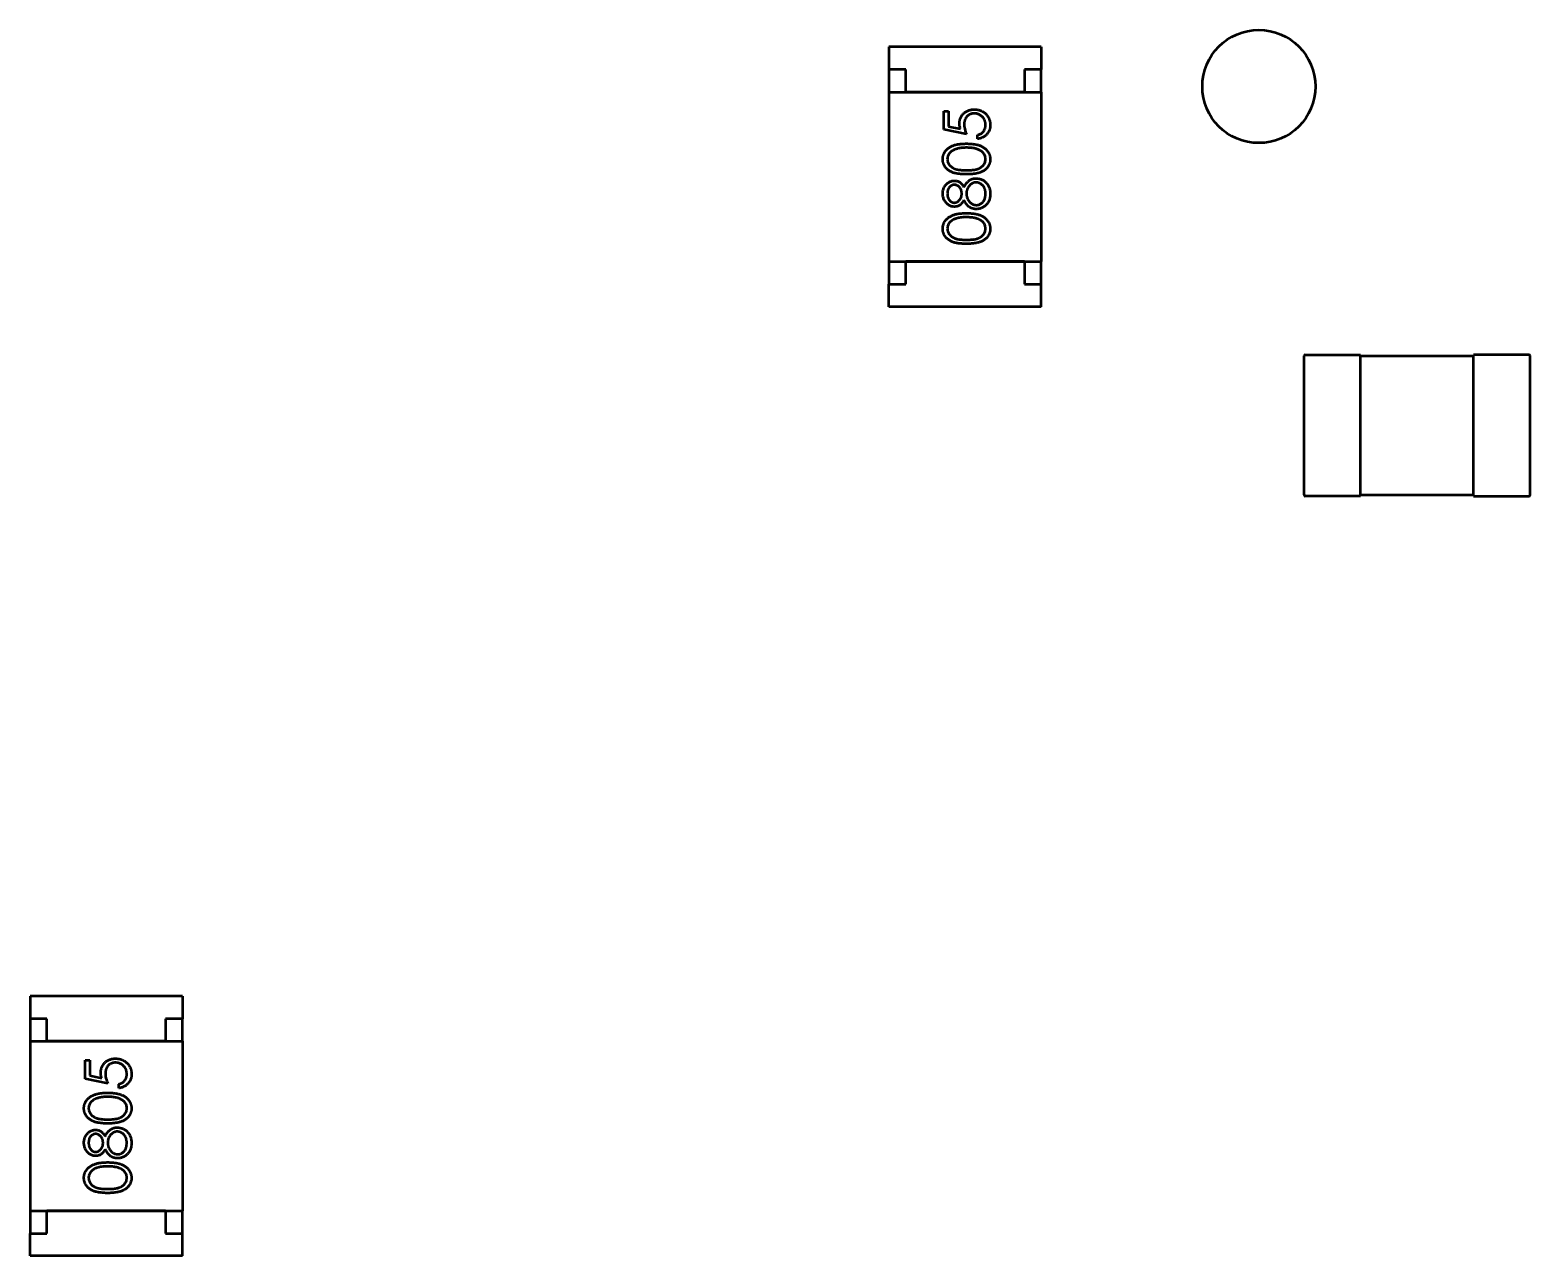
# Model space of a CAD drawing. Header units: millimetres. Extents: x -309 to 752, y -52 to 188.
# Drawn here: x 65.96 to 79.24, y 119.53 to 130.38 of the extents above; entities that cross this region are included whole.
import ezdxf

# ---------------------------------------------------------------- set-up
doc = ezdxf.new("R2010")
doc.units = ezdxf.units.MM
doc.header["$LTSCALE"] = 0.5
doc.layers.add('Видимый контур (ГОСТ)', color=7, linetype='Continuous', lineweight=50)

msp = doc.modelspace()

# ---------------------------------------------------------------- linework, layer by layer
at = {"layer": 'Видимый контур (ГОСТ)'}
for p, q in [((74.911, 130.226), (73.561, 130.226)), ((73.561, 130.226), (73.561, 130.026)), ((74.911, 130.226), (74.911, 130.026)), ((73.561, 130.026), (73.561, 129.826)), ((73.711, 130.026), (73.561, 130.026)), ((73.711, 129.826), (73.711, 130.026)), ((74.761, 130.026), (74.761, 129.826)), ((74.911, 130.026), (74.761, 130.026)), ((74.911, 129.826), (74.911, 130.026)), ((73.561, 129.826), (74.911, 129.826)), ((73.561, 129.826), (73.561, 128.326)), ((74.761, 129.826), (73.711, 129.826)), ((74.911, 129.826), (74.911, 128.326)), ((74.049, 129.494), (74.049, 129.658)), ((74.049, 129.658), (74.09, 129.658)), ((74.09, 129.658), (74.09, 129.522)), ((74.249, 129.453), (74.049, 129.494)), ((74.09, 129.522), (74.195, 129.5)), ((74.346, 129.412), (74.346, 129.447)), ((73.561, 128.326), (73.561, 128.126)), ((73.561, 128.326), (74.911, 128.326)), ((74.761, 128.326), (73.711, 128.326)), ((73.711, 128.126), (73.711, 128.326)), ((74.761, 128.326), (74.761, 128.126)), ((74.911, 128.126), (74.911, 128.326)), ((73.561, 127.926), (73.561, 128.126)), ((73.561, 128.126), (73.711, 128.126)), ((74.761, 128.126), (74.911, 128.126)), ((74.911, 127.926), (74.911, 128.126)), ((74.911, 127.926), (73.561, 127.926)), ((77.236, 126.261), (77.236, 127.491)), ((77.246, 127.501), (77.736, 127.501)), ((77.736, 127.491), (77.736, 127.501)), ((77.736, 126.261), (77.736, 127.491)), ((77.736, 127.491), (78.736, 127.491)), ((78.736, 127.491), (78.736, 127.501)), ((79.226, 127.501), (78.736, 127.501)), ((78.736, 126.261), (78.736, 127.491)), ((79.236, 126.261), (79.236, 127.491)), ((77.736, 126.251), (77.246, 126.251)), ((77.736, 126.251), (77.736, 126.261)), ((77.736, 126.261), (78.736, 126.261)), ((78.736, 126.251), (78.736, 126.261)), ((78.736, 126.251), (79.226, 126.251)), ((67.311, 121.826), (65.961, 121.826)), ((65.961, 121.826), (65.961, 121.626)), ((67.311, 121.826), (67.311, 121.626)), ((65.961, 121.626), (65.961, 121.426)), ((66.111, 121.626), (65.961, 121.626)), ((66.111, 121.426), (66.111, 121.626)), ((67.161, 121.626), (67.161, 121.426)), ((67.311, 121.626), (67.161, 121.626)), ((67.311, 121.426), (67.311, 121.626)), ((65.961, 121.426), (67.311, 121.426)), ((65.961, 121.426), (65.961, 119.926)), ((67.161, 121.426), (66.111, 121.426)), ((67.311, 121.426), (67.311, 119.926)), ((66.449, 121.094), (66.449, 121.258)), ((66.449, 121.258), (66.49, 121.258)), ((66.49, 121.258), (66.49, 121.122)), ((66.649, 121.053), (66.449, 121.094)), ((66.49, 121.122), (66.595, 121.1)), ((66.746, 121.012), (66.746, 121.047)), ((65.961, 119.926), (65.961, 119.726)), ((65.961, 119.926), (67.311, 119.926)), ((67.161, 119.926), (66.111, 119.926)), ((66.111, 119.726), (66.111, 119.926)), ((67.161, 119.926), (67.161, 119.726)), ((67.311, 119.726), (67.311, 119.926)), ((65.961, 119.526), (65.961, 119.726)), ((65.961, 119.726), (66.111, 119.726)), ((67.161, 119.726), (67.311, 119.726)), ((67.311, 119.526), (67.311, 119.726)), ((67.311, 119.526), (65.961, 119.526))]:
    msp.add_line(p, q, dxfattribs=at)
msp.add_circle((76.836, 129.876), 0.5, dxfattribs=at)
for centre, start, end in [((77.246, 127.491), 90, 180), ((79.226, 127.491), 0, 90), ((77.246, 126.261), 180, 270), ((79.226, 126.261), 270, 0)]:
    msp.add_arc(centre, 0.01, start, end, dxfattribs=at)
for points, knots in [([(74.187, 129.547), (74.187, 129.552), (74.187, 129.56), (74.189, 129.573), (74.192, 129.586), (74.196, 129.597), (74.201, 129.608), (74.208, 129.619), (74.215, 129.629), (74.224, 129.638), (74.233, 129.646), (74.243, 129.653), (74.254, 129.659), (74.266, 129.664), (74.278, 129.668), (74.291, 129.671), (74.304, 129.673), (74.313, 129.673), (74.318, 129.673)], [0, 0, 0, 0, 0.065808, 0.129394, 0.190894, 0.251281, 0.310815, 0.370371, 0.430768, 0.492881, 0.555104, 0.616067, 0.677256, 0.73826, 0.800762, 0.864778, 0.931045, 1, 1, 1, 1]), ([(74.316, 129.637), (74.313, 129.637), (74.307, 129.637), (74.298, 129.636), (74.289, 129.634), (74.281, 129.631), (74.273, 129.627), (74.266, 129.623), (74.259, 129.617), (74.252, 129.611), (74.247, 129.604), (74.242, 129.597), (74.238, 129.589), (74.234, 129.58), (74.231, 129.571), (74.229, 129.561), (74.228, 129.551), (74.228, 129.544), (74.228, 129.541)], [0, 0, 0, 0, 0.065351, 0.127916, 0.18836, 0.247216, 0.30563, 0.36377, 0.422661, 0.482687, 0.5433, 0.604118, 0.664965, 0.727413, 0.791468, 0.858055, 0.927037, 1, 1, 1, 1]), ([(74.418, 129.536), (74.418, 129.539), (74.418, 129.546), (74.416, 129.556), (74.414, 129.565), (74.411, 129.574), (74.407, 129.583), (74.402, 129.592), (74.396, 129.6), (74.389, 129.607), (74.382, 129.614), (74.374, 129.62), (74.365, 129.626), (74.356, 129.63), (74.347, 129.633), (74.337, 129.636), (74.327, 129.637), (74.32, 129.637), (74.316, 129.637)], [0, 0, 0, 0, 0.064207, 0.126425, 0.18768, 0.248216, 0.308305, 0.369661, 0.431699, 0.495947, 0.559758, 0.622295, 0.683911, 0.745092, 0.80674, 0.869087, 0.93329, 1, 1, 1, 1]), ([(74.318, 129.673), (74.321, 129.673), (74.328, 129.673), (74.337, 129.672), (74.347, 129.671), (74.356, 129.669), (74.365, 129.666), (74.374, 129.663), (74.382, 129.659), (74.391, 129.655), (74.399, 129.65), (74.406, 129.645), (74.413, 129.639), (74.42, 129.633), (74.426, 129.627), (74.431, 129.62), (74.437, 129.613), (74.441, 129.605), (74.446, 129.598), (74.449, 129.589), (74.452, 129.581), (74.455, 129.572), (74.456, 129.563), (74.458, 129.553), (74.459, 129.544), (74.459, 129.537), (74.459, 129.534)], [0, 0, 0, 0, 0.044014, 0.087434, 0.130118, 0.172554, 0.214555, 0.256298, 0.298438, 0.340849, 0.382715, 0.423924, 0.464246, 0.504074, 0.543862, 0.583567, 0.623094, 0.663229, 0.703551, 0.743938, 0.784541, 0.82575, 0.867757, 0.910745, 0.954914, 1, 1, 1, 1]), ([(74.195, 129.5), (74.194, 129.504), (74.191, 129.513), (74.189, 129.525), (74.187, 129.536), (74.187, 129.544), (74.187, 129.547)], [0, 0, 0, 0, 0.275068, 0.532901, 0.773973, 1, 1, 1, 1]), ([(74.228, 129.541), (74.228, 129.534), (74.228, 129.521), (74.238, 129.48), (74.245, 129.462), (74.249, 129.453)], [0, 0, 0, 0, 0.001976248, 0.001976248, 0.003940074, 0.003940074, 0.003940074, 0.003940074]), ([(74.346, 129.447), (74.35, 129.448), (74.357, 129.45), (74.367, 129.454), (74.377, 129.458), (74.385, 129.464), (74.392, 129.47), (74.398, 129.478), (74.404, 129.486), (74.409, 129.495), (74.413, 129.505), (74.416, 129.515), (74.418, 129.525), (74.418, 129.532), (74.418, 129.536)], [0, 0, 0, 0, 0.094687, 0.181994, 0.264377, 0.34218, 0.418618, 0.496509, 0.577369, 0.661511, 0.746733, 0.831258, 0.915206, 1, 1, 1, 1]), ([(74.459, 129.534), (74.459, 129.53), (74.459, 129.522), (74.457, 129.51), (74.455, 129.499), (74.451, 129.489), (74.447, 129.479), (74.441, 129.469), (74.435, 129.46), (74.428, 129.451), (74.419, 129.443), (74.411, 129.436), (74.401, 129.43), (74.391, 129.425), (74.381, 129.42), (74.37, 129.416), (74.358, 129.413), (74.35, 129.412), (74.346, 129.412)], [0, 0, 0, 0, 0.065421, 0.128708, 0.190236, 0.250724, 0.310637, 0.370766, 0.431615, 0.493523, 0.555883, 0.617342, 0.678668, 0.740711, 0.802985, 0.866803, 0.932347, 1, 1, 1, 1]), ([(74.038, 129.232), (74.038, 129.236), (74.038, 129.242), (74.04, 129.251), (74.041, 129.26), (74.044, 129.269), (74.047, 129.278), (74.051, 129.286), (74.055, 129.295), (74.061, 129.303), (74.067, 129.31), (74.073, 129.318), (74.081, 129.324), (74.089, 129.331), (74.098, 129.337), (74.107, 129.343), (74.117, 129.348), (74.128, 129.352), (74.14, 129.357), (74.153, 129.36), (74.166, 129.364), (74.181, 129.366), (74.197, 129.368), (74.213, 129.37), (74.231, 129.37), (74.243, 129.37), (74.249, 129.371)], [0, 0, 0, 0, 0.033788, 0.067194, 0.099862, 0.132567, 0.165151, 0.197913, 0.231319, 0.265083, 0.299255, 0.334399, 0.369943, 0.406284, 0.444064, 0.482998, 0.523354, 0.565537, 0.609613, 0.656391, 0.705885, 0.758325, 0.813832, 0.872795, 0.934722, 1, 1, 1, 1]), ([(74.249, 129.335), (74.244, 129.335), (74.234, 129.334), (74.221, 129.334), (74.208, 129.333), (74.195, 129.331), (74.183, 129.329), (74.172, 129.327), (74.162, 129.324), (74.152, 129.321), (74.143, 129.318), (74.134, 129.314), (74.127, 129.31), (74.119, 129.305), (74.113, 129.3), (74.107, 129.295), (74.101, 129.29), (74.095, 129.282), (74.089, 129.272), (74.083, 129.26), (74.08, 129.247), (74.08, 129.238), (74.079, 129.234)], [0, 0, 0, 0, 0.065681, 0.128486, 0.188175, 0.245106, 0.299448, 0.350823, 0.399942, 0.446672, 0.491255, 0.533376, 0.573853, 0.612526, 0.649597, 0.685532, 0.720106, 0.753838, 0.818925, 0.880493, 0.940311, 1, 1, 1, 1]), ([(74.249, 129.371), (74.255, 129.37), (74.267, 129.37), (74.284, 129.37), (74.301, 129.368), (74.316, 129.366), (74.331, 129.364), (74.344, 129.36), (74.357, 129.357), (74.369, 129.353), (74.379, 129.348), (74.39, 129.343), (74.399, 129.337), (74.408, 129.331), (74.416, 129.325), (74.423, 129.318), (74.43, 129.311), (74.436, 129.303), (74.442, 129.295), (74.446, 129.287), (74.45, 129.278), (74.453, 129.269), (74.456, 129.261), (74.457, 129.251), (74.459, 129.242), (74.459, 129.236), (74.459, 129.232)], [0, 0, 0, 0, 0.065063, 0.126773, 0.185516, 0.240765, 0.29298, 0.34225, 0.388919, 0.432776, 0.474628, 0.514775, 0.553606, 0.591426, 0.628028, 0.663804, 0.698984, 0.733591, 0.767628, 0.801208, 0.834264, 0.866981, 0.89972, 0.932702, 0.966176, 1, 1, 1, 1]), ([(74.349, 129.319), (74.346, 129.321), (74.338, 129.323), (74.327, 129.326), (74.315, 129.329), (74.303, 129.331), (74.29, 129.333), (74.277, 129.334), (74.263, 129.334), (74.253, 129.335), (74.249, 129.335)], [0, 0, 0, 0, 0.110588, 0.224542, 0.342503, 0.464324, 0.590756, 0.722227, 0.858843, 1, 1, 1, 1]), ([(74.418, 129.234), (74.418, 129.238), (74.417, 129.247), (74.414, 129.26), (74.408, 129.272), (74.402, 129.282), (74.396, 129.29), (74.391, 129.295), (74.385, 129.3), (74.379, 129.305), (74.372, 129.309), (74.365, 129.313), (74.357, 129.316), (74.352, 129.318), (74.349, 129.319)], [0, 0, 0, 0, 0.112813, 0.225394, 0.339595, 0.459675, 0.521735, 0.583926, 0.648174, 0.713881, 0.781004, 0.851451, 0.924051, 1, 1, 1, 1]), ([(74.249, 129.099), (74.242, 129.099), (74.23, 129.099), (74.212, 129.1), (74.195, 129.101), (74.179, 129.103), (74.164, 129.105), (74.15, 129.108), (74.138, 129.111), (74.126, 129.115), (74.116, 129.12), (74.106, 129.125), (74.097, 129.13), (74.088, 129.136), (74.08, 129.142), (74.073, 129.149), (74.067, 129.156), (74.061, 129.163), (74.055, 129.171), (74.051, 129.179), (74.047, 129.188), (74.044, 129.196), (74.041, 129.205), (74.04, 129.214), (74.038, 129.223), (74.038, 129.229), (74.038, 129.232)], [0, 0, 0, 0, 0.068595, 0.133246, 0.194313, 0.251279, 0.304513, 0.354235, 0.400481, 0.443411, 0.484015, 0.523252, 0.561042, 0.5979, 0.633518, 0.668314, 0.702496, 0.736685, 0.770293, 0.803437, 0.835913, 0.86846, 0.900847, 0.933467, 0.966258, 1, 1, 1, 1]), ([(74.079, 129.234), (74.08, 129.229), (74.08, 129.22), (74.083, 129.207), (74.089, 129.195), (74.095, 129.185), (74.101, 129.177), (74.106, 129.172), (74.112, 129.167), (74.118, 129.162), (74.125, 129.158), (74.132, 129.154), (74.14, 129.15), (74.148, 129.147), (74.157, 129.144), (74.167, 129.141), (74.178, 129.139), (74.191, 129.138), (74.204, 129.136), (74.218, 129.135), (74.233, 129.135), (74.243, 129.135), (74.249, 129.135)], [0, 0, 0, 0, 0.060387, 0.120883, 0.182755, 0.247811, 0.281299, 0.315088, 0.349702, 0.384857, 0.420966, 0.458511, 0.497175, 0.537602, 0.580503, 0.627468, 0.678388, 0.733983, 0.793747, 0.857714, 0.926698, 1, 1, 1, 1]), ([(74.249, 129.135), (74.254, 129.135), (74.264, 129.135), (74.279, 129.135), (74.293, 129.136), (74.306, 129.138), (74.318, 129.139), (74.33, 129.141), (74.34, 129.144), (74.349, 129.147), (74.357, 129.15), (74.365, 129.154), (74.372, 129.158), (74.379, 129.162), (74.385, 129.167), (74.391, 129.172), (74.396, 129.177), (74.402, 129.185), (74.408, 129.195), (74.414, 129.207), (74.417, 129.22), (74.418, 129.229), (74.418, 129.234)], [0, 0, 0, 0, 0.072951, 0.141584, 0.205926, 0.265301, 0.320597, 0.371817, 0.41879, 0.461699, 0.502134, 0.540804, 0.578181, 0.614297, 0.649678, 0.684299, 0.718359, 0.752081, 0.817652, 0.879722, 0.939966, 1, 1, 1, 1]), ([(74.459, 129.232), (74.459, 129.229), (74.459, 129.223), (74.458, 129.214), (74.456, 129.205), (74.453, 129.196), (74.45, 129.188), (74.446, 129.179), (74.442, 129.171), (74.437, 129.164), (74.431, 129.156), (74.425, 129.149), (74.417, 129.142), (74.409, 129.136), (74.401, 129.131), (74.392, 129.125), (74.382, 129.12), (74.371, 129.116), (74.359, 129.112), (74.347, 129.108), (74.333, 129.105), (74.318, 129.103), (74.302, 129.101), (74.286, 129.1), (74.267, 129.099), (74.255, 129.099), (74.249, 129.099)], [0, 0, 0, 0, 0.033787, 0.066622, 0.099285, 0.131361, 0.163585, 0.196104, 0.228902, 0.262158, 0.295991, 0.330218, 0.36506, 0.400951, 0.43762, 0.475708, 0.515381, 0.556414, 0.599765, 0.646424, 0.696431, 0.749782, 0.806573, 0.867436, 0.931887, 1, 1, 1, 1]), ([(74.038, 128.929), (74.038, 128.934), (74.039, 128.944), (74.042, 128.959), (74.046, 128.973), (74.052, 128.986), (74.06, 128.999), (74.069, 129.01), (74.079, 129.019), (74.091, 129.028), (74.103, 129.034), (74.116, 129.039), (74.129, 129.042), (74.138, 129.042), (74.142, 129.042)], [0, 0, 0, 0, 0.08941, 0.176306, 0.262626, 0.349446, 0.435498, 0.518928, 0.601355, 0.684256, 0.765807, 0.844877, 0.92228, 1, 1, 1, 1]), ([(74.142, 129.042), (74.146, 129.042), (74.155, 129.042), (74.167, 129.039), (74.179, 129.035), (74.19, 129.028), (74.2, 129.02), (74.21, 129.01), (74.218, 128.999), (74.223, 128.99), (74.226, 128.985)], [0, 0, 0, 0, 0.121904, 0.239413, 0.35541, 0.472091, 0.592859, 0.718703, 0.854892, 1, 1, 1, 1]), ([(74.226, 128.985), (74.227, 128.989), (74.231, 128.995), (74.236, 129.004), (74.242, 129.013), (74.247, 129.02), (74.253, 129.027), (74.26, 129.034), (74.266, 129.039), (74.272, 129.044), (74.279, 129.049), (74.286, 129.052), (74.293, 129.056), (74.3, 129.058), (74.308, 129.06), (74.316, 129.062), (74.324, 129.063), (74.329, 129.063), (74.332, 129.063)], [0, 0, 0, 0, 0.079525, 0.1551, 0.22722, 0.295911, 0.362056, 0.42552, 0.485813, 0.544495, 0.60146, 0.657841, 0.713974, 0.769468, 0.82613, 0.882885, 0.940701, 1, 1, 1, 1]), ([(74.332, 129.063), (74.336, 129.063), (74.344, 129.063), (74.355, 129.061), (74.366, 129.059), (74.376, 129.055), (74.387, 129.051), (74.396, 129.046), (74.406, 129.04), (74.412, 129.035), (74.415, 129.033)], [0, 0, 0, 0, 0.128158, 0.253673, 0.377325, 0.499385, 0.622918, 0.745839, 0.871395, 1, 1, 1, 1]), ([(74.141, 128.812), (74.137, 128.812), (74.128, 128.812), (74.115, 128.815), (74.103, 128.82), (74.091, 128.827), (74.079, 128.835), (74.069, 128.845), (74.06, 128.857), (74.052, 128.87), (74.046, 128.884), (74.042, 128.898), (74.039, 128.913), (74.038, 128.924), (74.038, 128.929)], [0, 0, 0, 0, 0.074058, 0.14887, 0.226668, 0.307735, 0.391157, 0.473929, 0.557928, 0.644989, 0.733364, 0.821092, 0.909287, 1, 1, 1, 1]), ([(74.141, 129.006), (74.139, 129.006), (74.135, 129.006), (74.129, 129.005), (74.124, 129.004), (74.119, 129.001), (74.113, 128.998), (74.108, 128.995), (74.103, 128.991), (74.099, 128.986), (74.094, 128.981), (74.09, 128.975), (74.087, 128.968), (74.084, 128.961), (74.082, 128.953), (74.08, 128.945), (74.08, 128.936), (74.079, 128.93), (74.079, 128.927)], [0, 0, 0, 0, 0.050902, 0.101034, 0.151084, 0.203062, 0.256248, 0.310847, 0.368769, 0.430015, 0.49252, 0.556049, 0.621996, 0.690192, 0.761385, 0.836356, 0.915487, 1, 1, 1, 1]), ([(74.079, 128.927), (74.079, 128.924), (74.08, 128.918), (74.08, 128.91), (74.082, 128.903), (74.084, 128.895), (74.086, 128.889), (74.09, 128.882), (74.093, 128.876), (74.098, 128.87), (74.102, 128.865), (74.107, 128.86), (74.112, 128.856), (74.118, 128.853), (74.123, 128.851), (74.129, 128.849), (74.135, 128.848), (74.139, 128.847), (74.142, 128.847)], [0, 0, 0, 0, 0.075243, 0.147209, 0.216447, 0.284025, 0.350655, 0.415031, 0.47963, 0.544652, 0.608044, 0.667828, 0.725114, 0.780992, 0.835527, 0.889438, 0.944072, 1, 1, 1, 1]), ([(74.208, 128.928), (74.207, 128.932), (74.207, 128.938), (74.205, 128.948), (74.203, 128.958), (74.199, 128.967), (74.194, 128.976), (74.188, 128.984), (74.181, 128.991), (74.173, 128.996), (74.165, 129.001), (74.157, 129.004), (74.149, 129.006), (74.143, 129.006), (74.141, 129.006)], [0, 0, 0, 0, 0.08969, 0.178494, 0.266838, 0.356558, 0.445334, 0.530806, 0.614076, 0.697707, 0.779142, 0.855354, 0.928557, 1, 1, 1, 1]), ([(74.142, 128.847), (74.144, 128.848), (74.148, 128.848), (74.154, 128.849), (74.16, 128.851), (74.166, 128.853), (74.171, 128.857), (74.177, 128.861), (74.182, 128.866), (74.187, 128.872), (74.192, 128.878), (74.196, 128.884), (74.2, 128.891), (74.203, 128.898), (74.205, 128.905), (74.206, 128.913), (74.207, 128.92), (74.207, 128.926), (74.208, 128.928)], [0, 0, 0, 0, 0.054564, 0.107826, 0.161924, 0.21751, 0.274498, 0.334815, 0.397555, 0.464755, 0.532901, 0.600097, 0.665354, 0.731084, 0.796883, 0.863292, 0.930831, 1, 1, 1, 1]), ([(74.333, 129.027), (74.33, 129.027), (74.325, 129.027), (74.317, 129.025), (74.309, 129.023), (74.301, 129.02), (74.294, 129.016), (74.287, 129.011), (74.281, 129.005), (74.274, 128.998), (74.268, 128.991), (74.263, 128.983), (74.258, 128.975), (74.255, 128.967), (74.252, 128.958), (74.25, 128.949), (74.249, 128.939), (74.249, 128.932), (74.249, 128.929)], [0, 0, 0, 0, 0.057339, 0.113063, 0.169181, 0.225775, 0.283826, 0.343454, 0.405907, 0.471392, 0.538003, 0.603064, 0.667602, 0.732225, 0.797005, 0.863048, 0.930357, 1, 1, 1, 1]), ([(74.249, 128.929), (74.249, 128.926), (74.249, 128.919), (74.25, 128.908), (74.252, 128.899), (74.255, 128.889), (74.259, 128.88), (74.263, 128.872), (74.269, 128.864), (74.275, 128.856), (74.282, 128.849), (74.289, 128.843), (74.296, 128.838), (74.303, 128.834), (74.311, 128.831), (74.319, 128.829), (74.328, 128.827), (74.334, 128.827), (74.337, 128.827)], [0, 0, 0, 0, 0.071269, 0.139812, 0.206497, 0.271535, 0.336082, 0.400528, 0.464984, 0.53005, 0.594423, 0.655583, 0.714849, 0.772115, 0.828999, 0.885122, 0.942079, 1, 1, 1, 1]), ([(74.418, 128.927), (74.418, 128.931), (74.418, 128.938), (74.416, 128.948), (74.414, 128.958), (74.412, 128.968), (74.408, 128.977), (74.404, 128.985), (74.398, 128.993), (74.392, 129), (74.386, 129.006), (74.379, 129.012), (74.372, 129.016), (74.365, 129.02), (74.357, 129.023), (74.349, 129.025), (74.341, 129.027), (74.336, 129.027), (74.333, 129.027)], [0, 0, 0, 0, 0.076559, 0.149161, 0.218827, 0.285567, 0.350313, 0.414125, 0.477179, 0.540368, 0.602202, 0.662034, 0.719934, 0.775907, 0.831115, 0.886667, 0.942552, 1, 1, 1, 1]), ([(74.459, 128.926), (74.459, 128.921), (74.458, 128.911), (74.457, 128.895), (74.454, 128.881), (74.449, 128.868), (74.444, 128.856), (74.437, 128.845), (74.43, 128.834), (74.42, 128.825), (74.411, 128.817), (74.401, 128.81), (74.39, 128.804), (74.38, 128.799), (74.369, 128.796), (74.358, 128.793), (74.347, 128.791), (74.339, 128.791), (74.335, 128.791)], [0, 0, 0, 0, 0.078556, 0.152863, 0.22356, 0.290375, 0.355403, 0.418291, 0.480389, 0.543073, 0.604924, 0.664398, 0.721943, 0.778375, 0.83383, 0.888861, 0.944089, 1, 1, 1, 1]), ([(74.337, 128.827), (74.34, 128.827), (74.347, 128.827), (74.358, 128.83), (74.368, 128.834), (74.378, 128.839), (74.387, 128.846), (74.395, 128.854), (74.402, 128.864), (74.408, 128.875), (74.412, 128.886), (74.415, 128.899), (74.417, 128.913), (74.418, 128.922), (74.418, 128.927)], [0, 0, 0, 0, 0.074898, 0.148596, 0.224471, 0.302323, 0.381919, 0.461149, 0.542417, 0.626716, 0.714597, 0.804903, 0.900127, 1, 1, 1, 1]), ([(74.415, 129.033), (74.418, 129.029), (74.425, 129.023), (74.434, 129.012), (74.442, 129), (74.448, 128.987), (74.453, 128.974), (74.456, 128.959), (74.458, 128.943), (74.459, 128.932), (74.459, 128.926)], [0, 0, 0, 0, 0.119283, 0.237093, 0.354796, 0.474576, 0.59746, 0.724926, 0.858883, 1, 1, 1, 1]), ([(74.226, 128.87), (74.223, 128.865), (74.218, 128.856), (74.209, 128.844), (74.2, 128.834), (74.189, 128.826), (74.178, 128.819), (74.166, 128.815), (74.153, 128.812), (74.145, 128.812), (74.141, 128.812)], [0, 0, 0, 0, 0.14586, 0.282426, 0.41085, 0.535029, 0.654701, 0.770133, 0.884556, 1, 1, 1, 1]), ([(74.335, 128.791), (74.333, 128.791), (74.327, 128.791), (74.319, 128.792), (74.311, 128.794), (74.303, 128.796), (74.295, 128.798), (74.288, 128.801), (74.281, 128.805), (74.274, 128.81), (74.267, 128.815), (74.261, 128.82), (74.254, 128.827), (74.248, 128.834), (74.242, 128.842), (74.237, 128.851), (74.231, 128.86), (74.227, 128.867), (74.226, 128.87)], [0, 0, 0, 0, 0.058854, 0.116315, 0.172675, 0.22878, 0.28458, 0.340257, 0.39663, 0.453507, 0.512318, 0.572648, 0.636022, 0.702363, 0.771483, 0.844184, 0.92007, 1, 1, 1, 1]), ([(74.038, 128.617), (74.038, 128.62), (74.038, 128.627), (74.04, 128.636), (74.041, 128.645), (74.044, 128.654), (74.047, 128.663), (74.051, 128.671), (74.055, 128.679), (74.061, 128.687), (74.067, 128.695), (74.073, 128.702), (74.081, 128.709), (74.089, 128.716), (74.098, 128.721), (74.107, 128.727), (74.117, 128.732), (74.128, 128.737), (74.14, 128.741), (74.153, 128.745), (74.166, 128.748), (74.181, 128.751), (74.197, 128.753), (74.213, 128.754), (74.231, 128.755), (74.243, 128.755), (74.249, 128.755)], [0, 0, 0, 0, 0.033788, 0.067194, 0.099862, 0.132567, 0.165151, 0.197913, 0.231319, 0.265083, 0.299255, 0.334399, 0.369943, 0.406284, 0.444064, 0.482998, 0.523354, 0.565537, 0.609613, 0.656391, 0.705885, 0.758325, 0.813832, 0.872795, 0.934722, 1, 1, 1, 1]), ([(74.249, 128.719), (74.244, 128.719), (74.234, 128.719), (74.221, 128.719), (74.208, 128.717), (74.195, 128.716), (74.183, 128.714), (74.172, 128.712), (74.162, 128.709), (74.152, 128.706), (74.143, 128.702), (74.134, 128.699), (74.127, 128.694), (74.119, 128.69), (74.113, 128.685), (74.107, 128.68), (74.101, 128.674), (74.095, 128.667), (74.089, 128.657), (74.083, 128.644), (74.08, 128.631), (74.08, 128.623), (74.079, 128.618)], [0, 0, 0, 0, 0.065681, 0.128486, 0.188175, 0.245106, 0.299448, 0.350823, 0.399942, 0.446672, 0.491255, 0.533376, 0.573853, 0.612526, 0.649597, 0.685532, 0.720106, 0.753838, 0.818925, 0.880493, 0.940311, 1, 1, 1, 1]), ([(74.249, 128.755), (74.255, 128.755), (74.267, 128.755), (74.284, 128.754), (74.301, 128.753), (74.316, 128.751), (74.331, 128.748), (74.344, 128.745), (74.357, 128.742), (74.369, 128.737), (74.379, 128.733), (74.39, 128.727), (74.399, 128.722), (74.408, 128.716), (74.416, 128.709), (74.423, 128.703), (74.43, 128.695), (74.436, 128.688), (74.442, 128.679), (74.446, 128.671), (74.45, 128.663), (74.453, 128.654), (74.456, 128.645), (74.457, 128.636), (74.459, 128.627), (74.459, 128.62), (74.459, 128.617)], [0, 0, 0, 0, 0.065063, 0.126773, 0.185516, 0.240765, 0.29298, 0.34225, 0.388919, 0.432776, 0.474628, 0.514775, 0.553606, 0.591426, 0.628028, 0.663804, 0.698984, 0.733591, 0.767628, 0.801208, 0.834264, 0.866981, 0.89972, 0.932702, 0.966176, 1, 1, 1, 1]), ([(74.349, 128.704), (74.346, 128.705), (74.338, 128.708), (74.327, 128.711), (74.315, 128.713), (74.303, 128.716), (74.29, 128.717), (74.277, 128.718), (74.263, 128.719), (74.253, 128.719), (74.249, 128.719)], [0, 0, 0, 0, 0.110588, 0.224542, 0.342503, 0.464324, 0.590756, 0.722227, 0.858843, 1, 1, 1, 1]), ([(74.418, 128.618), (74.418, 128.623), (74.417, 128.632), (74.414, 128.644), (74.408, 128.657), (74.402, 128.667), (74.396, 128.674), (74.391, 128.68), (74.385, 128.685), (74.379, 128.689), (74.372, 128.694), (74.365, 128.697), (74.357, 128.701), (74.352, 128.703), (74.349, 128.704)], [0, 0, 0, 0, 0.112813, 0.225394, 0.339595, 0.459675, 0.521735, 0.583926, 0.648174, 0.713881, 0.781004, 0.851451, 0.924051, 1, 1, 1, 1]), ([(74.249, 128.483), (74.242, 128.483), (74.23, 128.483), (74.212, 128.484), (74.195, 128.486), (74.179, 128.487), (74.164, 128.49), (74.15, 128.493), (74.138, 128.496), (74.126, 128.5), (74.116, 128.504), (74.106, 128.509), (74.097, 128.515), (74.088, 128.52), (74.08, 128.527), (74.073, 128.533), (74.067, 128.54), (74.061, 128.548), (74.055, 128.556), (74.051, 128.564), (74.047, 128.572), (74.044, 128.581), (74.041, 128.589), (74.04, 128.598), (74.038, 128.608), (74.038, 128.614), (74.038, 128.617)], [0, 0, 0, 0, 0.068595, 0.133246, 0.194313, 0.251279, 0.304513, 0.354235, 0.400481, 0.443411, 0.484015, 0.523252, 0.561042, 0.5979, 0.633518, 0.668314, 0.702496, 0.736685, 0.770293, 0.803437, 0.835913, 0.86846, 0.900847, 0.933467, 0.966258, 1, 1, 1, 1]), ([(74.079, 128.618), (74.08, 128.614), (74.08, 128.605), (74.083, 128.592), (74.089, 128.579), (74.095, 128.569), (74.101, 128.562), (74.106, 128.556), (74.112, 128.551), (74.118, 128.547), (74.125, 128.542), (74.132, 128.538), (74.14, 128.535), (74.148, 128.531), (74.157, 128.528), (74.167, 128.526), (74.178, 128.524), (74.191, 128.522), (74.204, 128.521), (74.218, 128.52), (74.233, 128.519), (74.243, 128.519), (74.249, 128.519)], [0, 0, 0, 0, 0.060387, 0.120883, 0.182755, 0.247811, 0.281299, 0.315088, 0.349702, 0.384857, 0.420966, 0.458511, 0.497175, 0.537602, 0.580503, 0.627468, 0.678388, 0.733983, 0.793747, 0.857714, 0.926698, 1, 1, 1, 1]), ([(74.249, 128.519), (74.254, 128.519), (74.264, 128.519), (74.279, 128.52), (74.293, 128.521), (74.306, 128.522), (74.318, 128.524), (74.33, 128.526), (74.34, 128.528), (74.349, 128.531), (74.357, 128.535), (74.365, 128.538), (74.372, 128.542), (74.379, 128.547), (74.385, 128.551), (74.391, 128.556), (74.396, 128.562), (74.402, 128.569), (74.408, 128.579), (74.414, 128.592), (74.417, 128.605), (74.418, 128.614), (74.418, 128.618)], [0, 0, 0, 0, 0.072951, 0.141584, 0.205926, 0.265301, 0.320597, 0.371817, 0.41879, 0.461699, 0.502134, 0.540804, 0.578181, 0.614297, 0.649678, 0.684299, 0.718359, 0.752081, 0.817652, 0.879722, 0.939966, 1, 1, 1, 1]), ([(74.459, 128.617), (74.459, 128.614), (74.459, 128.608), (74.458, 128.598), (74.456, 128.59), (74.453, 128.581), (74.45, 128.572), (74.446, 128.564), (74.442, 128.556), (74.437, 128.548), (74.431, 128.541), (74.425, 128.534), (74.417, 128.527), (74.409, 128.521), (74.401, 128.515), (74.392, 128.51), (74.382, 128.505), (74.371, 128.5), (74.359, 128.496), (74.347, 128.493), (74.333, 128.49), (74.318, 128.488), (74.302, 128.486), (74.286, 128.484), (74.267, 128.483), (74.255, 128.483), (74.249, 128.483)], [0, 0, 0, 0, 0.033787, 0.066622, 0.099285, 0.131361, 0.163585, 0.196104, 0.228902, 0.262158, 0.295991, 0.330218, 0.36506, 0.400951, 0.43762, 0.475708, 0.515381, 0.556414, 0.599765, 0.646424, 0.696431, 0.749782, 0.806573, 0.867436, 0.931887, 1, 1, 1, 1]), ([(66.587, 121.147), (66.587, 121.152), (66.587, 121.16), (66.589, 121.173), (66.592, 121.186), (66.596, 121.197), (66.601, 121.208), (66.608, 121.219), (66.615, 121.229), (66.624, 121.238), (66.633, 121.246), (66.643, 121.253), (66.654, 121.259), (66.666, 121.264), (66.678, 121.268), (66.691, 121.271), (66.704, 121.273), (66.713, 121.273), (66.718, 121.273)], [0, 0, 0, 0, 0.065808, 0.129394, 0.190894, 0.251281, 0.310815, 0.370371, 0.430768, 0.492881, 0.555104, 0.616067, 0.677256, 0.73826, 0.800762, 0.864778, 0.931045, 1, 1, 1, 1]), ([(66.716, 121.237), (66.713, 121.237), (66.707, 121.237), (66.698, 121.236), (66.689, 121.234), (66.681, 121.231), (66.673, 121.227), (66.666, 121.223), (66.659, 121.217), (66.652, 121.211), (66.647, 121.204), (66.642, 121.197), (66.638, 121.189), (66.634, 121.18), (66.631, 121.171), (66.629, 121.161), (66.628, 121.151), (66.628, 121.144), (66.628, 121.141)], [0, 0, 0, 0, 0.065351, 0.127916, 0.18836, 0.247216, 0.30563, 0.36377, 0.422661, 0.482687, 0.5433, 0.604118, 0.664965, 0.727413, 0.791468, 0.858055, 0.927037, 1, 1, 1, 1]), ([(66.818, 121.136), (66.818, 121.139), (66.818, 121.146), (66.816, 121.156), (66.814, 121.165), (66.811, 121.174), (66.807, 121.183), (66.802, 121.192), (66.796, 121.2), (66.789, 121.207), (66.782, 121.214), (66.774, 121.22), (66.765, 121.226), (66.756, 121.23), (66.747, 121.233), (66.737, 121.236), (66.727, 121.237), (66.72, 121.237), (66.716, 121.237)], [0, 0, 0, 0, 0.064207, 0.126425, 0.18768, 0.248216, 0.308305, 0.369661, 0.431699, 0.495947, 0.559758, 0.622295, 0.683911, 0.745092, 0.80674, 0.869087, 0.93329, 1, 1, 1, 1]), ([(66.718, 121.273), (66.721, 121.273), (66.728, 121.273), (66.737, 121.272), (66.747, 121.271), (66.756, 121.269), (66.765, 121.266), (66.774, 121.263), (66.782, 121.259), (66.791, 121.255), (66.799, 121.25), (66.806, 121.245), (66.813, 121.239), (66.82, 121.233), (66.826, 121.227), (66.831, 121.22), (66.837, 121.213), (66.841, 121.205), (66.846, 121.198), (66.849, 121.189), (66.852, 121.181), (66.855, 121.172), (66.856, 121.163), (66.858, 121.153), (66.859, 121.144), (66.859, 121.137), (66.859, 121.134)], [0, 0, 0, 0, 0.044014, 0.087434, 0.130118, 0.172554, 0.214555, 0.256298, 0.298438, 0.340849, 0.382715, 0.423924, 0.464246, 0.504074, 0.543862, 0.583567, 0.623094, 0.663229, 0.703551, 0.743938, 0.784541, 0.82575, 0.867757, 0.910745, 0.954914, 1, 1, 1, 1]), ([(66.595, 121.1), (66.594, 121.104), (66.591, 121.113), (66.589, 121.125), (66.587, 121.136), (66.587, 121.144), (66.587, 121.147)], [0, 0, 0, 0, 0.275068, 0.532901, 0.773973, 1, 1, 1, 1]), ([(66.628, 121.141), (66.628, 121.134), (66.628, 121.121), (66.638, 121.08), (66.645, 121.062), (66.649, 121.053)], [0, 0, 0, 0, 0.001976248, 0.001976248, 0.003940074, 0.003940074, 0.003940074, 0.003940074]), ([(66.746, 121.047), (66.75, 121.048), (66.757, 121.05), (66.767, 121.054), (66.777, 121.058), (66.785, 121.064), (66.792, 121.07), (66.798, 121.078), (66.804, 121.086), (66.809, 121.095), (66.813, 121.105), (66.816, 121.115), (66.818, 121.125), (66.818, 121.132), (66.818, 121.136)], [0, 0, 0, 0, 0.094687, 0.181994, 0.264377, 0.34218, 0.418618, 0.496509, 0.577369, 0.661511, 0.746733, 0.831258, 0.915206, 1, 1, 1, 1]), ([(66.859, 121.134), (66.859, 121.13), (66.859, 121.122), (66.857, 121.11), (66.855, 121.099), (66.851, 121.089), (66.847, 121.079), (66.841, 121.069), (66.835, 121.06), (66.828, 121.051), (66.819, 121.043), (66.811, 121.036), (66.801, 121.03), (66.791, 121.025), (66.781, 121.02), (66.77, 121.016), (66.758, 121.013), (66.75, 121.012), (66.746, 121.012)], [0, 0, 0, 0, 0.065421, 0.128708, 0.190236, 0.250724, 0.310637, 0.370766, 0.431615, 0.493523, 0.555883, 0.617342, 0.678668, 0.740711, 0.802985, 0.866803, 0.932347, 1, 1, 1, 1]), ([(66.438, 120.832), (66.438, 120.836), (66.438, 120.842), (66.44, 120.851), (66.441, 120.86), (66.444, 120.869), (66.447, 120.878), (66.451, 120.886), (66.455, 120.895), (66.461, 120.903), (66.467, 120.91), (66.473, 120.918), (66.481, 120.924), (66.489, 120.931), (66.498, 120.937), (66.507, 120.943), (66.517, 120.948), (66.528, 120.952), (66.54, 120.957), (66.553, 120.96), (66.566, 120.964), (66.581, 120.966), (66.597, 120.968), (66.613, 120.97), (66.631, 120.97), (66.643, 120.97), (66.649, 120.971)], [0, 0, 0, 0, 0.033788, 0.067194, 0.099862, 0.132567, 0.165151, 0.197913, 0.231319, 0.265083, 0.299255, 0.334399, 0.369943, 0.406284, 0.444064, 0.482998, 0.523354, 0.565537, 0.609613, 0.656391, 0.705885, 0.758325, 0.813832, 0.872795, 0.934722, 1, 1, 1, 1]), ([(66.649, 120.971), (66.655, 120.97), (66.667, 120.97), (66.684, 120.97), (66.701, 120.968), (66.716, 120.966), (66.731, 120.964), (66.744, 120.96), (66.757, 120.957), (66.769, 120.953), (66.779, 120.948), (66.79, 120.943), (66.799, 120.937), (66.808, 120.931), (66.816, 120.925), (66.823, 120.918), (66.83, 120.911), (66.836, 120.903), (66.842, 120.895), (66.846, 120.887), (66.85, 120.878), (66.853, 120.869), (66.856, 120.861), (66.857, 120.851), (66.859, 120.842), (66.859, 120.836), (66.859, 120.832)], [0, 0, 0, 0, 0.065063, 0.126773, 0.185516, 0.240765, 0.29298, 0.34225, 0.388919, 0.432776, 0.474628, 0.514775, 0.553606, 0.591426, 0.628028, 0.663804, 0.698984, 0.733591, 0.767628, 0.801208, 0.834264, 0.866981, 0.89972, 0.932702, 0.966176, 1, 1, 1, 1]), ([(66.649, 120.699), (66.642, 120.699), (66.63, 120.699), (66.612, 120.7), (66.595, 120.701), (66.579, 120.703), (66.564, 120.705), (66.55, 120.708), (66.538, 120.711), (66.526, 120.715), (66.516, 120.72), (66.506, 120.725), (66.497, 120.73), (66.488, 120.736), (66.48, 120.742), (66.473, 120.749), (66.467, 120.756), (66.461, 120.763), (66.455, 120.771), (66.451, 120.779), (66.447, 120.788), (66.444, 120.796), (66.441, 120.805), (66.44, 120.814), (66.438, 120.823), (66.438, 120.829), (66.438, 120.832)], [0, 0, 0, 0, 0.068595, 0.133246, 0.194313, 0.251279, 0.304513, 0.354235, 0.400481, 0.443411, 0.484015, 0.523252, 0.561042, 0.5979, 0.633518, 0.668314, 0.702496, 0.736685, 0.770293, 0.803437, 0.835913, 0.86846, 0.900847, 0.933467, 0.966258, 1, 1, 1, 1]), ([(66.649, 120.935), (66.644, 120.935), (66.634, 120.934), (66.621, 120.934), (66.608, 120.933), (66.595, 120.931), (66.583, 120.929), (66.572, 120.927), (66.562, 120.924), (66.552, 120.921), (66.543, 120.918), (66.534, 120.914), (66.527, 120.91), (66.519, 120.905), (66.513, 120.9), (66.507, 120.895), (66.501, 120.89), (66.495, 120.882), (66.489, 120.872), (66.483, 120.86), (66.48, 120.847), (66.48, 120.838), (66.479, 120.834)], [0, 0, 0, 0, 0.065681, 0.128486, 0.188175, 0.245106, 0.299448, 0.350823, 0.399942, 0.446672, 0.491255, 0.533376, 0.573853, 0.612526, 0.649597, 0.685532, 0.720106, 0.753838, 0.818925, 0.880493, 0.940311, 1, 1, 1, 1]), ([(66.479, 120.834), (66.48, 120.829), (66.48, 120.82), (66.483, 120.807), (66.489, 120.795), (66.495, 120.785), (66.501, 120.777), (66.506, 120.772), (66.512, 120.767), (66.518, 120.762), (66.525, 120.758), (66.532, 120.754), (66.54, 120.75), (66.548, 120.747), (66.557, 120.744), (66.567, 120.741), (66.578, 120.739), (66.591, 120.738), (66.604, 120.736), (66.618, 120.735), (66.633, 120.735), (66.643, 120.735), (66.649, 120.735)], [0, 0, 0, 0, 0.060387, 0.120883, 0.182755, 0.247811, 0.281299, 0.315088, 0.349702, 0.384857, 0.420966, 0.458511, 0.497175, 0.537602, 0.580503, 0.627468, 0.678388, 0.733983, 0.793747, 0.857714, 0.926698, 1, 1, 1, 1]), ([(66.749, 120.919), (66.746, 120.921), (66.738, 120.923), (66.727, 120.926), (66.715, 120.929), (66.703, 120.931), (66.69, 120.933), (66.677, 120.934), (66.663, 120.934), (66.653, 120.935), (66.649, 120.935)], [0, 0, 0, 0, 0.110588, 0.224542, 0.342503, 0.464324, 0.590756, 0.722227, 0.858843, 1, 1, 1, 1]), ([(66.649, 120.735), (66.654, 120.735), (66.664, 120.735), (66.679, 120.735), (66.693, 120.736), (66.706, 120.738), (66.718, 120.739), (66.73, 120.741), (66.74, 120.744), (66.749, 120.747), (66.757, 120.75), (66.765, 120.754), (66.772, 120.758), (66.779, 120.762), (66.785, 120.767), (66.791, 120.772), (66.796, 120.777), (66.802, 120.785), (66.808, 120.795), (66.814, 120.807), (66.817, 120.82), (66.818, 120.829), (66.818, 120.834)], [0, 0, 0, 0, 0.072951, 0.141584, 0.205926, 0.265301, 0.320597, 0.371817, 0.41879, 0.461699, 0.502134, 0.540804, 0.578181, 0.614297, 0.649678, 0.684299, 0.718359, 0.752081, 0.817652, 0.879722, 0.939966, 1, 1, 1, 1]), ([(66.859, 120.832), (66.859, 120.829), (66.859, 120.823), (66.858, 120.814), (66.856, 120.805), (66.853, 120.796), (66.85, 120.788), (66.846, 120.779), (66.842, 120.771), (66.837, 120.764), (66.831, 120.756), (66.825, 120.749), (66.817, 120.742), (66.809, 120.736), (66.801, 120.731), (66.792, 120.725), (66.782, 120.72), (66.771, 120.716), (66.759, 120.712), (66.747, 120.708), (66.733, 120.705), (66.718, 120.703), (66.702, 120.701), (66.686, 120.7), (66.667, 120.699), (66.655, 120.699), (66.649, 120.699)], [0, 0, 0, 0, 0.033787, 0.066622, 0.099285, 0.131361, 0.163585, 0.196104, 0.228902, 0.262158, 0.295991, 0.330218, 0.36506, 0.400951, 0.43762, 0.475708, 0.515381, 0.556414, 0.599765, 0.646424, 0.696431, 0.749782, 0.806573, 0.867436, 0.931887, 1, 1, 1, 1]), ([(66.818, 120.834), (66.818, 120.838), (66.817, 120.847), (66.814, 120.86), (66.808, 120.872), (66.802, 120.882), (66.796, 120.89), (66.791, 120.895), (66.785, 120.9), (66.779, 120.905), (66.772, 120.909), (66.765, 120.913), (66.757, 120.916), (66.752, 120.918), (66.749, 120.919)], [0, 0, 0, 0, 0.112813, 0.225394, 0.339595, 0.459675, 0.521735, 0.583926, 0.648174, 0.713881, 0.781004, 0.851451, 0.924051, 1, 1, 1, 1]), ([(66.438, 120.529), (66.438, 120.534), (66.439, 120.544), (66.442, 120.559), (66.446, 120.573), (66.452, 120.586), (66.46, 120.599), (66.469, 120.61), (66.479, 120.619), (66.491, 120.628), (66.503, 120.634), (66.516, 120.639), (66.529, 120.642), (66.538, 120.642), (66.542, 120.642)], [0, 0, 0, 0, 0.08941, 0.176306, 0.262626, 0.349446, 0.435498, 0.518928, 0.601355, 0.684256, 0.765807, 0.844877, 0.92228, 1, 1, 1, 1]), ([(66.541, 120.606), (66.539, 120.606), (66.535, 120.606), (66.529, 120.605), (66.524, 120.604), (66.519, 120.601), (66.513, 120.598), (66.508, 120.595), (66.503, 120.591), (66.499, 120.586), (66.494, 120.581), (66.49, 120.575), (66.487, 120.568), (66.484, 120.561), (66.482, 120.553), (66.48, 120.545), (66.48, 120.536), (66.479, 120.53), (66.479, 120.527)], [0, 0, 0, 0, 0.050902, 0.101034, 0.151084, 0.203062, 0.256248, 0.310847, 0.368769, 0.430015, 0.49252, 0.556049, 0.621996, 0.690192, 0.761385, 0.836356, 0.915487, 1, 1, 1, 1]), ([(66.608, 120.528), (66.607, 120.532), (66.607, 120.538), (66.605, 120.548), (66.603, 120.558), (66.599, 120.567), (66.594, 120.576), (66.588, 120.584), (66.581, 120.591), (66.573, 120.596), (66.565, 120.601), (66.557, 120.604), (66.549, 120.606), (66.543, 120.606), (66.541, 120.606)], [0, 0, 0, 0, 0.08969, 0.178494, 0.266838, 0.356558, 0.445334, 0.530806, 0.614076, 0.697707, 0.779142, 0.855354, 0.928557, 1, 1, 1, 1]), ([(66.542, 120.642), (66.546, 120.642), (66.555, 120.642), (66.567, 120.639), (66.579, 120.635), (66.59, 120.628), (66.6, 120.62), (66.61, 120.61), (66.618, 120.599), (66.623, 120.59), (66.626, 120.585)], [0, 0, 0, 0, 0.121904, 0.239413, 0.35541, 0.472091, 0.592859, 0.718703, 0.854892, 1, 1, 1, 1]), ([(66.626, 120.585), (66.627, 120.589), (66.631, 120.595), (66.636, 120.604), (66.642, 120.613), (66.647, 120.62), (66.653, 120.627), (66.66, 120.634), (66.666, 120.639), (66.672, 120.644), (66.679, 120.649), (66.686, 120.652), (66.693, 120.656), (66.7, 120.658), (66.708, 120.66), (66.716, 120.662), (66.724, 120.663), (66.729, 120.663), (66.732, 120.663)], [0, 0, 0, 0, 0.079525, 0.1551, 0.22722, 0.295911, 0.362056, 0.42552, 0.485813, 0.544495, 0.60146, 0.657841, 0.713974, 0.769468, 0.82613, 0.882885, 0.940701, 1, 1, 1, 1]), ([(66.733, 120.627), (66.73, 120.627), (66.725, 120.627), (66.717, 120.625), (66.709, 120.623), (66.701, 120.62), (66.694, 120.616), (66.687, 120.611), (66.681, 120.605), (66.674, 120.598), (66.668, 120.591), (66.663, 120.583), (66.658, 120.575), (66.655, 120.567), (66.652, 120.558), (66.65, 120.549), (66.649, 120.539), (66.649, 120.532), (66.649, 120.529)], [0, 0, 0, 0, 0.057339, 0.113063, 0.169181, 0.225775, 0.283826, 0.343454, 0.405907, 0.471392, 0.538003, 0.603064, 0.667602, 0.732225, 0.797005, 0.863048, 0.930357, 1, 1, 1, 1]), ([(66.732, 120.663), (66.736, 120.663), (66.744, 120.663), (66.755, 120.661), (66.766, 120.659), (66.776, 120.655), (66.787, 120.651), (66.796, 120.646), (66.806, 120.64), (66.812, 120.635), (66.815, 120.633)], [0, 0, 0, 0, 0.128158, 0.253673, 0.377325, 0.499385, 0.622918, 0.745839, 0.871395, 1, 1, 1, 1]), ([(66.818, 120.527), (66.818, 120.531), (66.818, 120.538), (66.816, 120.548), (66.814, 120.558), (66.812, 120.568), (66.808, 120.577), (66.804, 120.585), (66.798, 120.593), (66.792, 120.6), (66.786, 120.606), (66.779, 120.612), (66.772, 120.616), (66.765, 120.62), (66.757, 120.623), (66.749, 120.625), (66.741, 120.627), (66.736, 120.627), (66.733, 120.627)], [0, 0, 0, 0, 0.076559, 0.149161, 0.218827, 0.285567, 0.350313, 0.414125, 0.477179, 0.540368, 0.602202, 0.662034, 0.719934, 0.775907, 0.831115, 0.886667, 0.942552, 1, 1, 1, 1]), ([(66.815, 120.633), (66.818, 120.629), (66.825, 120.623), (66.834, 120.612), (66.842, 120.6), (66.848, 120.587), (66.853, 120.574), (66.856, 120.559), (66.858, 120.543), (66.859, 120.532), (66.859, 120.526)], [0, 0, 0, 0, 0.119283, 0.237093, 0.354796, 0.474576, 0.59746, 0.724926, 0.858883, 1, 1, 1, 1]), ([(66.541, 120.412), (66.537, 120.412), (66.528, 120.412), (66.515, 120.415), (66.503, 120.42), (66.491, 120.427), (66.479, 120.435), (66.469, 120.445), (66.46, 120.457), (66.452, 120.47), (66.446, 120.483), (66.442, 120.498), (66.439, 120.513), (66.438, 120.524), (66.438, 120.529)], [0, 0, 0, 0, 0.074058, 0.14887, 0.226668, 0.307735, 0.391157, 0.473929, 0.557928, 0.644989, 0.733364, 0.821092, 0.909287, 1, 1, 1, 1]), ([(66.479, 120.527), (66.479, 120.524), (66.48, 120.518), (66.48, 120.51), (66.482, 120.503), (66.484, 120.495), (66.486, 120.489), (66.49, 120.482), (66.493, 120.476), (66.498, 120.47), (66.502, 120.465), (66.507, 120.46), (66.512, 120.456), (66.518, 120.453), (66.523, 120.451), (66.529, 120.449), (66.535, 120.448), (66.539, 120.447), (66.542, 120.447)], [0, 0, 0, 0, 0.075243, 0.147209, 0.216447, 0.284025, 0.350655, 0.415031, 0.47963, 0.544652, 0.608044, 0.667828, 0.725114, 0.780992, 0.835527, 0.889438, 0.944072, 1, 1, 1, 1]), ([(66.626, 120.47), (66.623, 120.465), (66.618, 120.456), (66.609, 120.444), (66.6, 120.434), (66.589, 120.426), (66.578, 120.419), (66.566, 120.415), (66.553, 120.412), (66.545, 120.412), (66.541, 120.412)], [0, 0, 0, 0, 0.14586, 0.282426, 0.41085, 0.535029, 0.654701, 0.770133, 0.884556, 1, 1, 1, 1]), ([(66.542, 120.447), (66.544, 120.448), (66.548, 120.448), (66.554, 120.449), (66.56, 120.451), (66.566, 120.453), (66.571, 120.457), (66.577, 120.461), (66.582, 120.466), (66.587, 120.472), (66.592, 120.478), (66.596, 120.484), (66.6, 120.491), (66.603, 120.498), (66.605, 120.505), (66.606, 120.513), (66.607, 120.52), (66.607, 120.526), (66.608, 120.528)], [0, 0, 0, 0, 0.054564, 0.107826, 0.161924, 0.21751, 0.274498, 0.334815, 0.397555, 0.464755, 0.532901, 0.600097, 0.665354, 0.731084, 0.796883, 0.863292, 0.930831, 1, 1, 1, 1]), ([(66.735, 120.391), (66.733, 120.391), (66.727, 120.391), (66.719, 120.392), (66.711, 120.394), (66.703, 120.396), (66.695, 120.398), (66.688, 120.401), (66.681, 120.405), (66.674, 120.41), (66.667, 120.415), (66.661, 120.42), (66.654, 120.427), (66.648, 120.434), (66.642, 120.442), (66.637, 120.451), (66.631, 120.46), (66.627, 120.467), (66.626, 120.47)], [0, 0, 0, 0, 0.058854, 0.116315, 0.172675, 0.22878, 0.28458, 0.340257, 0.39663, 0.453507, 0.512318, 0.572648, 0.636022, 0.702363, 0.771483, 0.844184, 0.92007, 1, 1, 1, 1]), ([(66.649, 120.529), (66.649, 120.526), (66.649, 120.519), (66.65, 120.508), (66.652, 120.499), (66.655, 120.489), (66.659, 120.48), (66.663, 120.472), (66.669, 120.464), (66.675, 120.456), (66.682, 120.449), (66.689, 120.443), (66.696, 120.438), (66.703, 120.434), (66.711, 120.431), (66.72, 120.429), (66.728, 120.427), (66.734, 120.427), (66.737, 120.427)], [0, 0, 0, 0, 0.071269, 0.139812, 0.206497, 0.271535, 0.336082, 0.400528, 0.464984, 0.53005, 0.594423, 0.655583, 0.714849, 0.772115, 0.828999, 0.885122, 0.942079, 1, 1, 1, 1]), ([(66.859, 120.526), (66.859, 120.521), (66.858, 120.511), (66.857, 120.495), (66.854, 120.481), (66.849, 120.468), (66.844, 120.456), (66.837, 120.445), (66.83, 120.434), (66.82, 120.425), (66.811, 120.417), (66.801, 120.41), (66.79, 120.404), (66.78, 120.399), (66.769, 120.396), (66.758, 120.393), (66.747, 120.391), (66.739, 120.391), (66.735, 120.391)], [0, 0, 0, 0, 0.078556, 0.152863, 0.22356, 0.290375, 0.355403, 0.418291, 0.480389, 0.543073, 0.604924, 0.664398, 0.721943, 0.778375, 0.83383, 0.888861, 0.944089, 1, 1, 1, 1]), ([(66.737, 120.427), (66.74, 120.427), (66.747, 120.427), (66.758, 120.43), (66.768, 120.434), (66.778, 120.439), (66.787, 120.446), (66.795, 120.454), (66.802, 120.464), (66.808, 120.475), (66.812, 120.486), (66.815, 120.499), (66.817, 120.513), (66.818, 120.522), (66.818, 120.527)], [0, 0, 0, 0, 0.074898, 0.148596, 0.224471, 0.302323, 0.381919, 0.461149, 0.542417, 0.626716, 0.714597, 0.804903, 0.900127, 1, 1, 1, 1]), ([(66.438, 120.217), (66.438, 120.22), (66.438, 120.227), (66.44, 120.236), (66.441, 120.245), (66.444, 120.254), (66.447, 120.263), (66.451, 120.271), (66.455, 120.279), (66.461, 120.287), (66.467, 120.295), (66.473, 120.302), (66.481, 120.309), (66.489, 120.316), (66.498, 120.321), (66.507, 120.327), (66.517, 120.332), (66.528, 120.337), (66.54, 120.341), (66.553, 120.345), (66.566, 120.348), (66.581, 120.351), (66.597, 120.353), (66.613, 120.354), (66.631, 120.355), (66.643, 120.355), (66.649, 120.355)], [0, 0, 0, 0, 0.033788, 0.067194, 0.099862, 0.132567, 0.165151, 0.197913, 0.231319, 0.265083, 0.299255, 0.334399, 0.369943, 0.406284, 0.444064, 0.482998, 0.523354, 0.565537, 0.609613, 0.656391, 0.705885, 0.758325, 0.813832, 0.872795, 0.934722, 1, 1, 1, 1]), ([(66.649, 120.319), (66.644, 120.319), (66.634, 120.319), (66.621, 120.319), (66.608, 120.317), (66.595, 120.316), (66.583, 120.314), (66.572, 120.312), (66.562, 120.309), (66.552, 120.306), (66.543, 120.302), (66.534, 120.299), (66.527, 120.294), (66.519, 120.29), (66.513, 120.285), (66.507, 120.28), (66.501, 120.274), (66.495, 120.267), (66.489, 120.257), (66.483, 120.244), (66.48, 120.231), (66.48, 120.223), (66.479, 120.218)], [0, 0, 0, 0, 0.065681, 0.128486, 0.188175, 0.245106, 0.299448, 0.350823, 0.399942, 0.446672, 0.491255, 0.533376, 0.573853, 0.612526, 0.649597, 0.685532, 0.720106, 0.753838, 0.818925, 0.880493, 0.940311, 1, 1, 1, 1]), ([(66.649, 120.355), (66.655, 120.355), (66.667, 120.355), (66.684, 120.354), (66.701, 120.353), (66.716, 120.351), (66.731, 120.348), (66.744, 120.345), (66.757, 120.342), (66.769, 120.337), (66.779, 120.333), (66.79, 120.327), (66.799, 120.322), (66.808, 120.316), (66.816, 120.309), (66.823, 120.303), (66.83, 120.295), (66.836, 120.288), (66.842, 120.279), (66.846, 120.271), (66.85, 120.263), (66.853, 120.254), (66.856, 120.245), (66.857, 120.236), (66.859, 120.227), (66.859, 120.22), (66.859, 120.217)], [0, 0, 0, 0, 0.065063, 0.126773, 0.185516, 0.240765, 0.29298, 0.34225, 0.388919, 0.432776, 0.474628, 0.514775, 0.553606, 0.591426, 0.628028, 0.663804, 0.698984, 0.733591, 0.767628, 0.801208, 0.834264, 0.866981, 0.89972, 0.932702, 0.966176, 1, 1, 1, 1]), ([(66.749, 120.304), (66.746, 120.305), (66.738, 120.308), (66.727, 120.311), (66.715, 120.313), (66.703, 120.316), (66.69, 120.317), (66.677, 120.318), (66.663, 120.319), (66.653, 120.319), (66.649, 120.319)], [0, 0, 0, 0, 0.110588, 0.224542, 0.342503, 0.464324, 0.590756, 0.722227, 0.858843, 1, 1, 1, 1]), ([(66.818, 120.218), (66.818, 120.223), (66.817, 120.232), (66.814, 120.244), (66.808, 120.257), (66.802, 120.267), (66.796, 120.274), (66.791, 120.28), (66.785, 120.285), (66.779, 120.289), (66.772, 120.294), (66.765, 120.297), (66.757, 120.301), (66.752, 120.303), (66.749, 120.304)], [0, 0, 0, 0, 0.112813, 0.225394, 0.339595, 0.459675, 0.521735, 0.583926, 0.648174, 0.713881, 0.781004, 0.851451, 0.924051, 1, 1, 1, 1]), ([(66.649, 120.083), (66.642, 120.083), (66.63, 120.083), (66.612, 120.084), (66.595, 120.086), (66.579, 120.087), (66.564, 120.09), (66.55, 120.093), (66.538, 120.096), (66.526, 120.1), (66.516, 120.104), (66.506, 120.109), (66.497, 120.115), (66.488, 120.12), (66.48, 120.127), (66.473, 120.133), (66.467, 120.14), (66.461, 120.148), (66.455, 120.156), (66.451, 120.164), (66.447, 120.172), (66.444, 120.181), (66.441, 120.189), (66.44, 120.198), (66.438, 120.208), (66.438, 120.214), (66.438, 120.217)], [0, 0, 0, 0, 0.068595, 0.133246, 0.194313, 0.251279, 0.304513, 0.354235, 0.400481, 0.443411, 0.484015, 0.523252, 0.561042, 0.5979, 0.633518, 0.668314, 0.702496, 0.736685, 0.770293, 0.803437, 0.835913, 0.86846, 0.900847, 0.933467, 0.966258, 1, 1, 1, 1]), ([(66.479, 120.218), (66.48, 120.214), (66.48, 120.205), (66.483, 120.192), (66.489, 120.179), (66.495, 120.169), (66.501, 120.162), (66.506, 120.156), (66.512, 120.151), (66.518, 120.147), (66.525, 120.142), (66.532, 120.138), (66.54, 120.135), (66.548, 120.131), (66.557, 120.128), (66.567, 120.126), (66.578, 120.124), (66.591, 120.122), (66.604, 120.121), (66.618, 120.12), (66.633, 120.119), (66.643, 120.119), (66.649, 120.119)], [0, 0, 0, 0, 0.060387, 0.120883, 0.182755, 0.247811, 0.281299, 0.315088, 0.349702, 0.384857, 0.420966, 0.458511, 0.497175, 0.537602, 0.580503, 0.627468, 0.678388, 0.733983, 0.793747, 0.857714, 0.926698, 1, 1, 1, 1]), ([(66.649, 120.119), (66.654, 120.119), (66.664, 120.119), (66.679, 120.12), (66.693, 120.121), (66.706, 120.122), (66.718, 120.124), (66.73, 120.126), (66.74, 120.128), (66.749, 120.131), (66.757, 120.135), (66.765, 120.138), (66.772, 120.142), (66.779, 120.147), (66.785, 120.151), (66.791, 120.156), (66.796, 120.162), (66.802, 120.169), (66.808, 120.179), (66.814, 120.192), (66.817, 120.205), (66.818, 120.214), (66.818, 120.218)], [0, 0, 0, 0, 0.072951, 0.141584, 0.205926, 0.265301, 0.320597, 0.371817, 0.41879, 0.461699, 0.502134, 0.540804, 0.578181, 0.614297, 0.649678, 0.684299, 0.718359, 0.752081, 0.817652, 0.879722, 0.939966, 1, 1, 1, 1]), ([(66.859, 120.217), (66.859, 120.214), (66.859, 120.208), (66.858, 120.198), (66.856, 120.19), (66.853, 120.181), (66.85, 120.172), (66.846, 120.164), (66.842, 120.156), (66.837, 120.148), (66.831, 120.141), (66.825, 120.134), (66.817, 120.127), (66.809, 120.121), (66.801, 120.115), (66.792, 120.11), (66.782, 120.105), (66.771, 120.1), (66.759, 120.096), (66.747, 120.093), (66.733, 120.09), (66.718, 120.088), (66.702, 120.086), (66.686, 120.084), (66.667, 120.083), (66.655, 120.083), (66.649, 120.083)], [0, 0, 0, 0, 0.033787, 0.066622, 0.099285, 0.131361, 0.163585, 0.196104, 0.228902, 0.262158, 0.295991, 0.330218, 0.36506, 0.400951, 0.43762, 0.475708, 0.515381, 0.556414, 0.599765, 0.646424, 0.696431, 0.749782, 0.806573, 0.867436, 0.931887, 1, 1, 1, 1])]:
    msp.add_open_spline(points, degree=3, knots=knots, dxfattribs=at)

doc.saveas('drawing.dxf')
